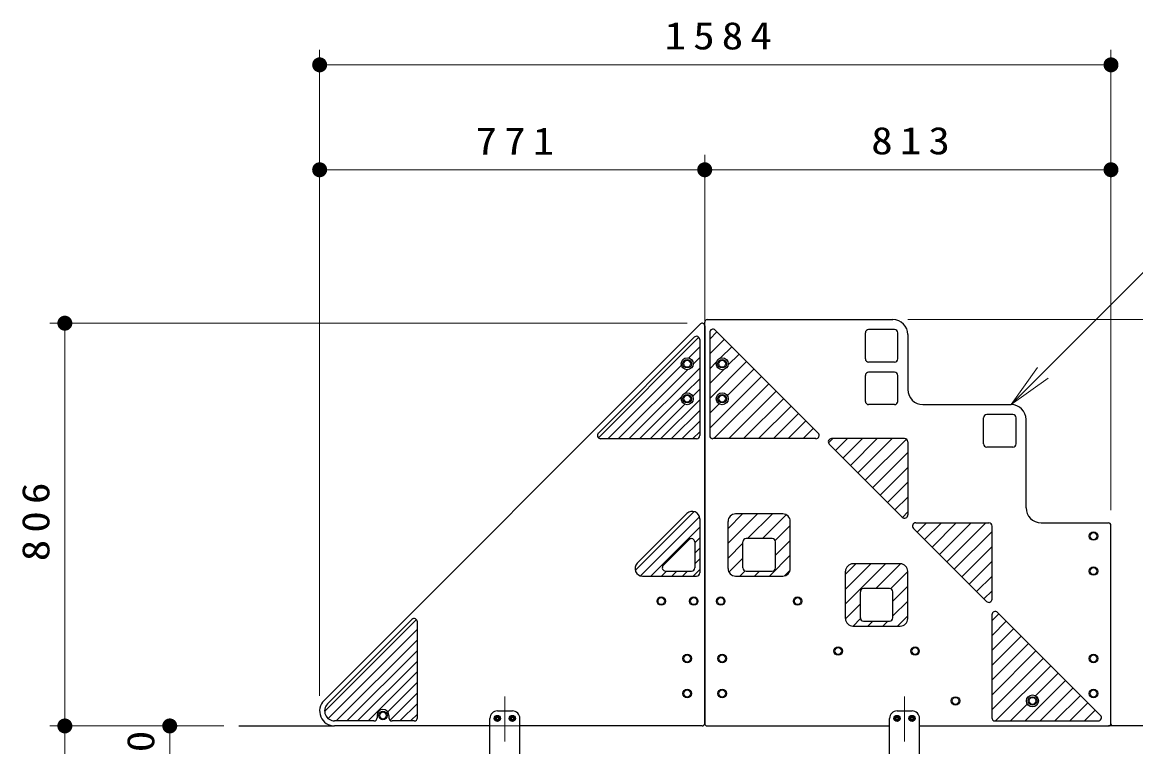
# Model space of a CAD drawing. Units: millimetres on the paper, scale 1:30. Extents: x -385 to 0, y -12 to 267.
# Drawn here: x -308.2 to -233.9, y 108.4 to 156.8 of the extents above; entities that cross this region are included whole.
import ezdxf

# ---------------------------------------------------------------- set-up
doc = ezdxf.new("R2010")
doc.units = ezdxf.units.MM
for name, pattern in [('USER1', [4.5, 2.5, -2]), ('USER2', [6, 3, -1, 1, -1]), ('USER3', [8, 3, -1, 1, -1, 1, -1])]:
    doc.linetypes.add(name, pattern=pattern)
doc.layers.add('1_30', color=7, linetype='Continuous', lineweight=25)
doc.styles.add('ＭＳ ゴシック', font='')
doc.styles.get('ＭＳ ゴシック').set_extended_font_data('MS Gothic')

# ---------------------------------------------------------------- blocks, each defined once
blk = doc.blocks.new('filled_dot')
at = {"color": 0, "linetype": 'Continuous', "lineweight": -2, "const_width": 1.25}
blk.add_lwpolyline([(-0.625, 0, 1), (0.625, 0, 1)], format="xyb", close=True, dxfattribs=at)

msp = doc.modelspace()

# ---------------------------------------------------------------- linework, layer by layer
at = {"layer": '1_30', "lineweight": 13}
for p, q in [((-288.337, 143.901), (-288.337, 154.942)), ((-235.539, 143.901), (-235.539, 154.942)), ((-288.337, 153.942), (-235.539, 153.942)), ((-288.337, 111.836), (-288.337, 147.942)), ((-262.645, 136.735), (-262.645, 147.942)), ((-262.645, 137.775), (-262.645, 147.942)), ((-235.539, 124.222), (-235.539, 147.942)), ((-288.337, 146.942), (-262.645, 146.942)), ((-262.645, 146.942), (-235.539, 146.942)), ((-263.812, 136.706), (-306.337, 136.706)), ((-305.337, 109.836), (-305.337, 136.706)), ((-249.092, 136.942), (-223.894, 136.942)), ((-242.206, 131.275), (-240.438, 133.75)), ((-242.206, 131.275), (-240.085, 133.397)), ((-239.731, 133.043), (-242.206, 131.275)), ((-294.727, 109.836), (-306.337, 109.836)), ((-294.727, 109.836), (-306.337, 109.836)), ((-305.337, 93.169), (-305.337, 109.836)), ((-298.337, 104.503), (-298.337, 109.836))]:
    msp.add_line(p, q, dxfattribs=at)
at = {"layer": '1_30', "color": 1}
for p, q in [((-262.645, 110.003), (-262.645, 136.775)), ((-262.478, 136.942), (-250.092, 136.942)), ((-262.312, 136.086), (-262.312, 129.219)), ((-261.942, 136.239), (-255.076, 129.373)), ((-251.925, 134.325), (-251.925, 136.059)), ((-249.975, 136.275), (-251.709, 136.275)), ((-249.759, 134.325), (-249.759, 136.059)), ((-249.092, 135.942), (-249.092, 132.275)), ((-249.975, 134.109), (-251.709, 134.109)), ((-251.925, 131.492), (-251.925, 133.225)), ((-249.975, 133.442), (-251.709, 133.442)), ((-249.759, 131.492), (-249.759, 133.225)), ((-249.975, 131.275), (-251.709, 131.275)), ((-248.092, 131.275), (-242.206, 131.275)), ((-244.039, 128.659), (-244.039, 130.392)), ((-242.089, 130.609), (-243.823, 130.609)), ((-241.873, 128.659), (-241.873, 130.392)), ((-241.206, 124.389), (-241.206, 130.275)), ((-255.229, 129.003), (-262.095, 129.003)), ((-254.336, 128.633), (-249.462, 123.759)), ((-249.309, 129.003), (-254.183, 129.003)), ((-249.092, 128.786), (-249.092, 123.912)), ((-242.089, 128.442), (-243.823, 128.442)), ((-261.087, 120.336), (-261.087, 123.486)), ((-257.437, 123.986), (-260.587, 123.986)), ((-256.937, 120.336), (-256.937, 123.486)), ((-248.569, 123.389), (-243.695, 123.389)), ((-240.206, 123.389), (-235.706, 123.389)), ((-248.722, 123.019), (-243.848, 118.145)), ((-243.478, 118.298), (-243.478, 123.172)), ((-235.539, 110.003), (-235.539, 123.222)), ((-260.095, 120.386), (-260.095, 122.119)), ((-258.145, 122.336), (-259.878, 122.336)), ((-257.928, 120.386), (-257.928, 122.119)), ((-249.603, 120.653), (-252.753, 120.653)), ((-260.587, 119.836), (-257.437, 119.836)), ((-259.878, 120.169), (-258.145, 120.169)), ((-253.253, 117.003), (-253.253, 120.153)), ((-249.103, 117.003), (-249.103, 120.153)), ((-250.312, 119.003), (-252.045, 119.003)), ((-252.262, 117.053), (-252.262, 118.786)), ((-250.095, 117.053), (-250.095, 118.786)), ((-243.108, 117.405), (-236.242, 110.539)), ((-252.045, 116.836), (-250.312, 116.836)), ((-243.478, 110.386), (-243.478, 117.252)), ((-252.753, 116.503), (-249.603, 116.503)), ((-243.262, 110.169), (-236.396, 110.169)), ((-262.478, 109.836), (-250.345, 109.836)), ((-248.278, 109.836), (-235.706, 109.836))]:
    msp.add_line(p, q, dxfattribs=at)
at = {"layer": '1_30', "color": 4}
for p, q in [((-262.929, 136.657), (-288.044, 111.543)), ((-262.645, 136.54), (-262.645, 110.003)), ((-263.348, 135.767), (-269.743, 129.373)), ((-262.978, 135.614), (-262.978, 129.219)), ((-269.59, 129.003), (-263.195, 129.003)), ((-267.148, 120.69), (-263.832, 124.006)), ((-262.978, 123.653), (-262.978, 120.053)), ((-265.413, 120.539), (-263.682, 122.271)), ((-263.312, 122.118), (-263.312, 120.386)), ((-266.795, 119.836), (-263.195, 119.836)), ((-265.26, 120.169), (-263.528, 120.169)), ((-282.182, 116.934), (-287.808, 111.308)), ((-281.812, 110.386), (-281.812, 116.781)), ((-284.727, 110.169), (-287.337, 110.169)), ((-284.51, 110.532), (-284.51, 110.386)), ((-283.71, 110.532), (-283.71, 110.386)), ((-282.028, 110.169), (-283.494, 110.169)), ((-277.012, 109.836), (-287.337, 109.836)), ((-262.812, 109.836), (-274.945, 109.836))]:
    msp.add_line(p, q, dxfattribs=at)
at = {"layer": '1_30', "color": 2, "lineweight": 13}
for p, q in [((-262.312, 135.648), (-261.831, 136.128)), ((-269.742, 129.066), (-263.041, 135.767)), ((-262.312, 134.658), (-261.336, 135.633)), ((-263.711, 134.39), (-262.978, 135.123)), ((-261.594, 134.386), (-260.841, 135.138)), ((-261.092, 133.897), (-260.346, 134.643)), ((-269.098, 129.003), (-264.199, 133.902)), ((-263.412, 133.982), (-262.978, 134.416)), ((-262.312, 131.688), (-259.851, 134.148)), ((-262.312, 133.668), (-261.861, 134.119)), ((-268.391, 129.003), (-263.791, 133.603)), ((-267.684, 129.003), (-262.978, 133.709)), ((-263.927, 132.052), (-262.978, 133.001)), ((-262.312, 132.678), (-261.373, 133.617)), ((-262.312, 129.708), (-258.862, 133.158)), ((-261.135, 131.875), (-259.357, 133.653)), ((-263.444, 131.828), (-262.978, 132.294)), ((-262.027, 129.003), (-258.367, 132.663)), ((-266.977, 129.003), (-264.195, 131.785)), ((-265.563, 129.003), (-262.978, 131.587)), ((-261.037, 129.003), (-257.872, 132.169)), ((-260.047, 129.003), (-257.377, 131.674)), ((-266.27, 129.003), (-263.97, 131.302)), ((-264.856, 129.003), (-262.978, 130.88)), ((-262.312, 130.698), (-261.684, 131.326)), ((-259.057, 129.003), (-256.882, 131.179)), ((-264.149, 129.003), (-262.978, 130.173)), ((-258.067, 129.003), (-256.387, 130.684)), ((-257.077, 129.003), (-255.892, 130.189)), ((-263.441, 129.003), (-262.978, 129.466)), ((-256.088, 129.003), (-255.397, 129.694)), ((-254.389, 128.721), (-254.108, 129.003)), ((-253.912, 128.209), (-253.118, 129.003)), ((-253.417, 127.714), (-252.128, 129.003)), ((-252.922, 127.219), (-251.138, 129.003)), ((-252.427, 126.724), (-250.148, 129.003)), ((-251.932, 126.229), (-249.192, 128.969)), ((-251.437, 125.734), (-249.092, 128.079)), ((-250.942, 125.239), (-249.092, 127.089)), ((-250.447, 124.744), (-249.092, 126.099)), ((-249.952, 124.249), (-249.092, 125.109)), ((-267.28, 120.215), (-263.357, 124.138)), ((-249.457, 123.754), (-249.092, 124.119)), ((-266.932, 119.855), (-262.997, 123.79)), ((-261.087, 122.024), (-259.124, 123.986)), ((-261.087, 123.014), (-260.114, 123.986)), ((-259.784, 122.336), (-258.134, 123.986)), ((-258.794, 122.336), (-257.203, 123.928)), ((-248.467, 122.764), (-247.842, 123.389)), ((-247.972, 122.269), (-246.852, 123.389)), ((-247.477, 121.774), (-245.862, 123.389)), ((-246.982, 121.279), (-244.872, 123.389)), ((-246.487, 120.784), (-243.882, 123.389)), ((-266.244, 119.836), (-262.978, 123.102)), ((-257.943, 122.198), (-256.937, 123.204)), ((-245.992, 120.289), (-243.478, 122.803)), ((-263.312, 122.062), (-262.978, 122.395)), ((-261.087, 121.034), (-260.095, 122.026)), ((-257.928, 121.222), (-256.937, 122.214)), ((-263.312, 121.354), (-262.978, 121.688)), ((-258.325, 119.836), (-256.937, 121.224)), ((-245.497, 119.794), (-243.478, 121.813)), ((-263.312, 120.647), (-262.978, 120.981)), ((-261.028, 120.102), (-260.095, 121.036)), ((-253.253, 117.978), (-250.578, 120.653)), ((-253.253, 118.968), (-251.568, 120.653)), ((-253.253, 119.958), (-252.558, 120.653)), ((-251.238, 119.003), (-249.589, 120.653)), ((-245.002, 119.299), (-243.478, 120.823)), ((-265.537, 119.836), (-265.204, 120.169)), ((-264.83, 119.836), (-264.497, 120.169)), ((-264.123, 119.836), (-263.789, 120.169)), ((-263.416, 119.836), (-262.978, 120.274)), ((-260.304, 119.836), (-259.957, 120.184)), ((-259.315, 119.836), (-258.981, 120.169)), ((-257.321, 119.85), (-256.95, 120.221)), ((-250.256, 118.995), (-249.103, 120.148)), ((-244.507, 118.804), (-243.478, 119.833)), ((-250.095, 118.166), (-249.103, 119.158)), ((-250.095, 117.176), (-249.103, 118.168)), ((-244.012, 118.309), (-243.478, 118.843)), ((-253.253, 116.988), (-252.262, 117.979)), ((-288.002, 110.806), (-281.875, 116.934)), ((-252.748, 116.503), (-252.254, 116.997)), ((-251.758, 116.503), (-251.425, 116.836)), ((-250.768, 116.503), (-250.435, 116.836)), ((-249.778, 116.503), (-249.103, 117.178)), ((-243.478, 116.863), (-243.022, 117.319)), ((-243.478, 115.873), (-242.527, 116.824)), ((-287.771, 110.33), (-281.812, 116.289)), ((-243.478, 114.883), (-242.032, 116.329)), ((-287.225, 110.169), (-281.812, 115.582)), ((-243.478, 113.893), (-241.537, 115.834)), ((-243.478, 112.904), (-241.042, 115.339)), ((-286.517, 110.169), (-281.812, 114.875)), ((-243.478, 111.914), (-240.547, 114.844)), ((-285.81, 110.169), (-281.812, 114.168)), ((-243.478, 110.924), (-240.052, 114.349)), ((-243.242, 110.169), (-239.558, 113.854)), ((-285.103, 110.169), (-281.812, 113.461)), ((-240.575, 111.847), (-239.063, 113.359)), ((-283.792, 110.774), (-281.812, 112.754)), ((-241.263, 110.169), (-238.568, 112.865)), ((-240.273, 110.169), (-238.073, 112.37)), ((-283.636, 110.223), (-281.812, 112.047)), ((-239.283, 110.169), (-237.578, 111.875)), ((-282.982, 110.169), (-281.812, 111.34)), ((-242.253, 110.169), (-241.123, 111.299)), ((-238.293, 110.169), (-237.083, 111.38)), ((-237.303, 110.169), (-236.588, 110.885)), ((-282.275, 110.169), (-281.812, 110.633)), ((-236.278, 110.204), (-236.213, 110.269))]:
    msp.add_line(p, q, dxfattribs=at)
at = {"layer": '1_30', "color": 2, "linetype": 'USER2', "lineweight": 13}
for p, q in [((-275.978, 111.807), (-275.978, 91.513)), ((-249.312, 111.807), (-249.312, 91.513))]:
    msp.add_line(p, q, dxfattribs=at)
at = {"layer": '1_30', "color": 2}
for p, q in [((-276.478, 110.836), (-275.478, 110.836)), ((-249.812, 110.836), (-248.812, 110.836)), ((-276.978, 104.503), (-276.978, 110.336)), ((-274.978, 104.503), (-274.978, 110.336)), ((-250.312, 104.503), (-250.312, 110.336)), ((-248.312, 104.503), (-248.312, 110.336))]:
    msp.add_line(p, q, dxfattribs=at)
at = {"layer": '1_30', "color": 4, "lineweight": 13}
for p, q in [((-276.555, 110.336), (-276.517, 110.403)), ((-276.517, 110.269), (-276.555, 110.336)), ((-276.517, 110.403), (-276.44, 110.403)), ((-276.44, 110.269), (-276.517, 110.269)), ((-276.44, 110.403), (-276.401, 110.336)), ((-276.401, 110.336), (-276.44, 110.269)), ((-275.517, 110.403), (-275.555, 110.336)), ((-275.555, 110.336), (-275.517, 110.269)), ((-275.44, 110.403), (-275.517, 110.403)), ((-275.517, 110.269), (-275.44, 110.269)), ((-275.401, 110.336), (-275.44, 110.403)), ((-275.44, 110.269), (-275.401, 110.336)), ((-249.889, 110.336), (-249.85, 110.403)), ((-249.85, 110.269), (-249.889, 110.336)), ((-249.85, 110.403), (-249.773, 110.403)), ((-249.773, 110.269), (-249.85, 110.269)), ((-249.773, 110.403), (-249.735, 110.336)), ((-249.735, 110.336), (-249.773, 110.269)), ((-248.85, 110.403), (-248.889, 110.336)), ((-248.889, 110.336), (-248.85, 110.269)), ((-248.773, 110.403), (-248.85, 110.403)), ((-248.85, 110.269), (-248.773, 110.269)), ((-248.735, 110.336), (-248.773, 110.403)), ((-248.773, 110.269), (-248.735, 110.336))]:
    msp.add_line(p, q, dxfattribs=at)
at = {"layer": '1_30'}
for p, q in [((-293.727, 109.836), (-287.337, 109.836)), ((-229.813, 109.836), (-235.706, 109.836))]:
    msp.add_line(p, q, dxfattribs=at)
at = {"layer": '1_30', "color": 4, "linetype": 'USER1', "lineweight": 13}
msp.add_line((-274.945, 109.836), (-277.012, 109.836), dxfattribs=at)
at = {"layer": '1_30', "lineweight": 13}
msp.add_lwpolyline([(-242.206, 131.275), (-231.04, 142.441), (-198.04, 142.441)], dxfattribs=at)
at = {"layer": '1_30', "color": 4}
for centre in [(-263.812, 134.003), (-263.812, 131.669)]:
    msp.add_circle(centre, 0.4, dxfattribs=at)
at = {"layer": '1_30', "color": 232}
for centre in [(-263.812, 134.003), (-261.478, 134.003), (-263.812, 131.669), (-261.478, 131.669), (-236.706, 122.503), (-236.706, 120.169), (-265.545, 118.169), (-263.378, 118.169), (-261.578, 118.169), (-256.445, 118.169), (-263.812, 114.336), (-261.478, 114.336), (-253.745, 114.836), (-248.612, 114.836), (-236.706, 114.336), (-263.812, 112.003), (-261.478, 112.003), (-236.706, 112.003), (-245.912, 111.503), (-240.778, 111.503), (-284.11, 110.532)]:
    msp.add_circle(centre, 0.283, dxfattribs=at)
at = {"layer": '1_30', "color": 232, "lineweight": 13}
for centre in [(-263.812, 134.003), (-261.478, 134.003), (-263.812, 131.669), (-261.478, 131.669), (-236.706, 122.503), (-236.706, 120.169), (-265.545, 118.169), (-263.378, 118.169), (-261.578, 118.169), (-256.445, 118.169), (-263.812, 114.336), (-261.478, 114.336), (-253.745, 114.836), (-248.612, 114.836), (-236.706, 114.336), (-263.812, 112.003), (-261.478, 112.003), (-236.706, 112.003), (-245.912, 111.503), (-240.778, 111.503), (-284.11, 110.532)]:
    msp.add_circle(centre, 0.217, dxfattribs=at)
at = {"layer": '1_30', "color": 1}
for centre in [(-261.478, 134.003), (-261.478, 131.669), (-240.778, 111.503)]:
    msp.add_circle(centre, 0.4, dxfattribs=at)
at = {"layer": '1_30'}
for centre in [(-276.478, 110.336), (-275.478, 110.336), (-249.812, 110.336), (-248.812, 110.336)]:
    msp.add_circle(centre, 0.208, dxfattribs=at)
at = {"layer": '1_30', "color": 3}
for centre in [(-276.478, 110.336), (-275.478, 110.336), (-249.812, 110.336), (-248.812, 110.336)]:
    msp.add_circle(centre, 0.175, dxfattribs=at)
at = {"layer": '1_30', "color": 4, "lineweight": 13}
for centre, radius in [((-276.478, 110.336), 0.136), ((-276.478, 110.336), 0.077), ((-275.478, 110.336), 0.136), ((-275.478, 110.336), 0.077), ((-249.812, 110.336), 0.136), ((-249.812, 110.336), 0.077), ((-248.812, 110.336), 0.136), ((-248.812, 110.336), 0.077)]:
    msp.add_circle(centre, radius, dxfattribs=at)
at = {"layer": '1_30', "color": 2}
for centre in [(-276.478, 110.336), (-275.478, 110.336), (-249.812, 110.336), (-248.812, 110.336)]:
    msp.add_circle(centre, 0.133, dxfattribs=at)
at = {"layer": '1_30', "color": 4}
for centre, radius, start, end in [((-262.812, 136.54), 0.167, 0, 135), ((-263.195, 135.614), 0.217, 0, 135), ((-269.59, 129.219), 0.217, 135, 270), ((-263.195, 129.219), 0.217, 270, 0), ((-263.478, 123.653), 0.5, 0, 135), ((-263.528, 122.118), 0.217, 0, 135), ((-266.795, 120.336), 0.5, 135, 270), ((-265.26, 120.386), 0.217, 135, 270), ((-263.528, 120.386), 0.217, 270, 0), ((-263.195, 120.053), 0.217, 270, 0), ((-282.028, 116.781), 0.217, 0, 135), ((-287.337, 110.836), 1, 135, 270), ((-287.337, 110.836), 0.667, 135, 270), ((-284.11, 110.532), 0.4, 0, 180), ((-284.727, 110.386), 0.217, 270, 0), ((-283.494, 110.386), 0.217, 180, 270), ((-282.028, 110.386), 0.217, 270, 0), ((-262.812, 110.003), 0.167, 270, 0)]:
    msp.add_arc(centre, radius, start, end, dxfattribs=at)
at = {"layer": '1_30', "color": 1}
for centre, radius, start, end in [((-262.478, 136.775), 0.167, 90, 180), ((-250.092, 135.942), 1, 0, 90), ((-262.095, 136.086), 0.217, 45, 180), ((-251.709, 136.059), 0.217, 90, 180), ((-249.975, 136.059), 0.217, 0, 90), ((-251.709, 134.325), 0.217, 180, 270), ((-249.975, 134.325), 0.217, 270, 0), ((-251.709, 133.225), 0.217, 90, 180), ((-249.975, 133.225), 0.217, 0, 90), ((-248.092, 132.275), 1, 180, 270), ((-251.709, 131.492), 0.217, 180, 270), ((-249.975, 131.492), 0.217, 270, 0), ((-242.206, 130.275), 1, 0, 90), ((-243.823, 130.392), 0.217, 90, 180), ((-242.089, 130.392), 0.217, 0, 90), ((-255.229, 129.219), 0.217, 270, 45), ((-262.095, 129.219), 0.217, 180, 270), ((-254.183, 128.786), 0.217, 90, 225), ((-249.309, 128.786), 0.217, 0, 90), ((-243.823, 128.659), 0.217, 180, 270), ((-242.089, 128.659), 0.217, 270, 0), ((-240.206, 124.389), 1, 180, 270), ((-260.587, 123.486), 0.5, 90, 180), ((-257.437, 123.486), 0.5, 0, 90), ((-249.309, 123.912), 0.217, 225, 0), ((-248.569, 123.172), 0.217, 90, 225), ((-243.695, 123.172), 0.217, 0, 90), ((-235.706, 123.222), 0.167, 0, 90), ((-259.878, 122.119), 0.217, 90, 180), ((-258.145, 122.119), 0.217, 0, 90), ((-259.878, 120.386), 0.217, 180, 270), ((-258.145, 120.386), 0.217, 270, 0), ((-252.753, 120.153), 0.5, 90, 180), ((-249.603, 120.153), 0.5, 0, 90), ((-260.587, 120.336), 0.5, 180, 270), ((-257.437, 120.336), 0.5, 270, 0), ((-252.045, 118.786), 0.217, 90, 180), ((-250.312, 118.786), 0.217, 0, 90), ((-243.695, 118.298), 0.217, 225, 0), ((-243.262, 117.252), 0.217, 45, 180), ((-252.753, 117.003), 0.5, 180, 270), ((-252.045, 117.053), 0.217, 180, 270), ((-250.312, 117.053), 0.217, 270, 0), ((-249.603, 117.003), 0.5, 270, 0), ((-262.478, 110.003), 0.167, 180, 270), ((-243.262, 110.386), 0.217, 180, 270), ((-236.396, 110.386), 0.217, 270, 45), ((-235.706, 110.003), 0.167, 270, 0)]:
    msp.add_arc(centre, radius, start, end, dxfattribs=at)
at = {"layer": '1_30', "color": 2}
for centre, start, end in [((-276.478, 110.336), 90, 180), ((-275.478, 110.336), 0, 90), ((-249.812, 110.336), 90, 180), ((-248.812, 110.336), 0, 90)]:
    msp.add_arc(centre, 0.5, start, end, dxfattribs=at)
at = {"layer": '1_30', "color": 4, "linetype": 'USER3', "lineweight": 13}
msp.add_arc((-235.373, 110.003), 0.167, 180, 270, dxfattribs=at)
msp.add_arc((-235.373, 110.003), 0.167, 180, 270, dxfattribs=at)
at = {"layer": '1_30', "color": 4, "linetype": 'USER1', "lineweight": 13}
msp.add_arc((-285.398, 110.52), 0.767, 296.85247, 297, dxfattribs=at)
at = {"layer": '1_30', "color": 2, "linetype": 'USER1', "lineweight": 13}
msp.add_arc((-285.398, 110.52), 0.767, 296.85247, 297, dxfattribs=at)

# ---------------------------------------------------------------- block references
at = {"layer": '1_30', "lineweight": 13, "xscale": 0.4, "yscale": 0.4}
for p in [(-288.337, 153.942), (-288.337, 146.942), (-262.645, 146.942)]:
    msp.add_blockref('filled_dot', p, dxfattribs=at)
for p, rotation in [((-235.539, 153.942), 180), ((-262.645, 146.942), 180), ((-235.539, 146.942), 180), ((-305.337, 136.706), 270), ((-305.337, 109.836), 270), ((-305.337, 109.836), 90), ((-298.337, 109.836), 270)]:
    msp.add_blockref('filled_dot', p, dxfattribs=dict(at, rotation=rotation))

# ---------------------------------------------------------------- texts
at = {"layer": '1_30', "char_height": 1.833, "attachment_point": 8, "style": 'ＭＳ ゴシック'}
for s, insert in [('\\T1.33;\\W1.15;1584', (-261.51, 154.942)), ('\\T1.33;\\W1.15;771', (-275.074, 147.942)), ('\\T1.33;\\W1.15;813', (-248.675, 147.942))]:
    msp.add_mtext(s, dxfattribs=dict(at, insert=insert))
at = {"layer": '1_30', "char_height": 1.833, "attachment_point": 8, "rotation": 90, "style": 'ＭＳ ゴシック'}
for s, insert in [('\\T1.33;\\W1.15;806', (-306.337, 123.686)), ('\\T1.33;\\W1.15;160', (-299.337, 107.131))]:
    msp.add_mtext(s, dxfattribs=dict(at, insert=insert))

doc.saveas('drawing.dxf')
